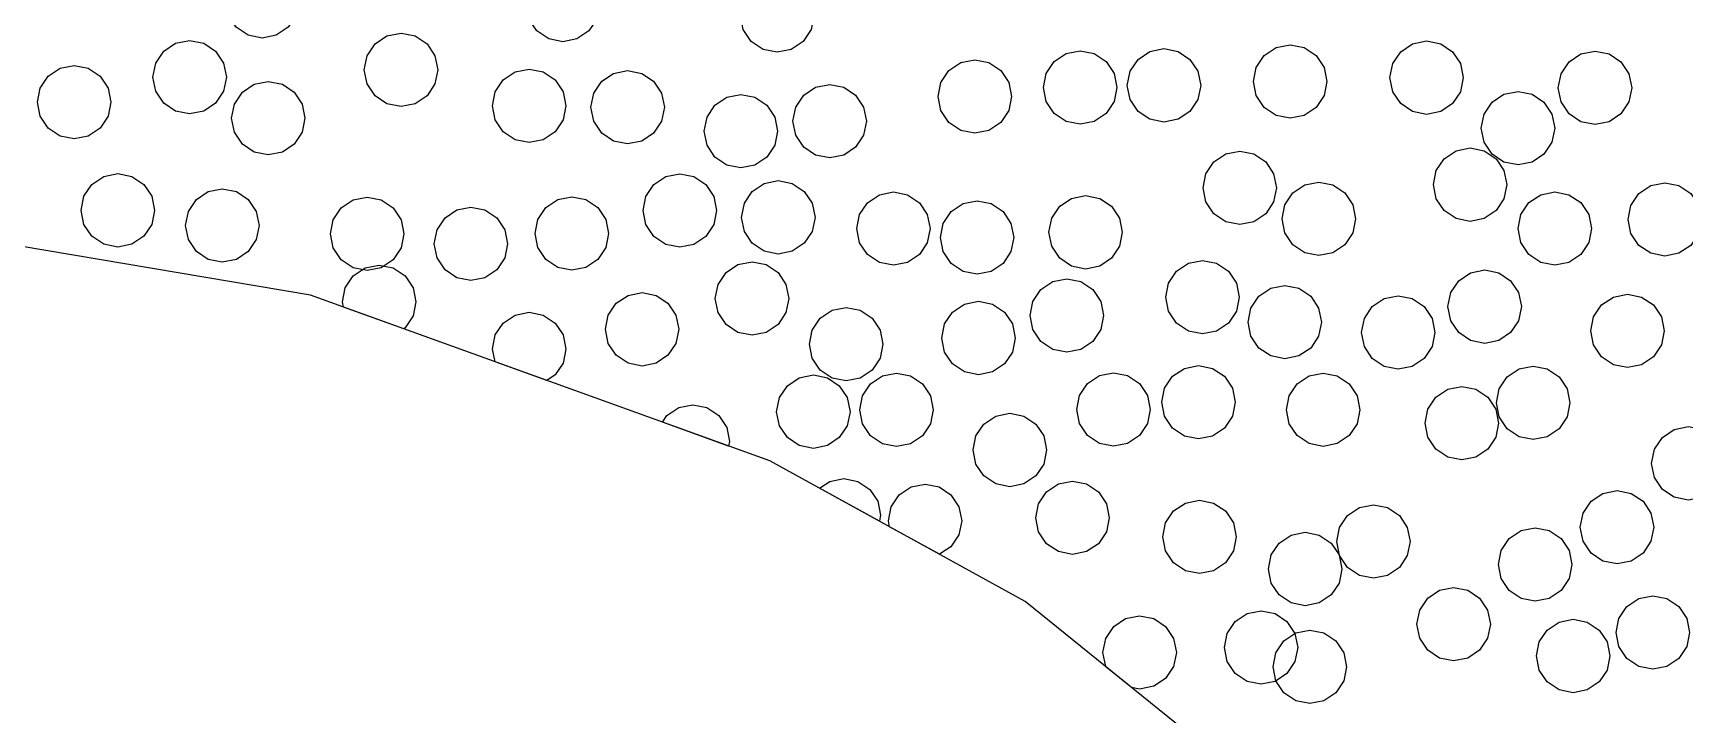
# Model space of a CAD drawing. Header units: millimetres. Extents: x 2 to 154, y 0 to 88.
# Drawn here: x 77.61 to 95.61, y 69.54 to 76.98 of the extents above; entities that cross this region are included whole.
import ezdxf

# ---------------------------------------------------------------- set-up
doc = ezdxf.new("R2010")
doc.units = ezdxf.units.MM
doc.layers.add('BORDER', color=3, linetype='Continuous')

msp = doc.modelspace()

# ---------------------------------------------------------------- linework, layer by layer
for points in [[(80.48, 77.168), (80.393, 77.039), (80.263, 76.952), (80.11, 76.921), (79.957, 76.952), (79.827, 77.039), (79.741, 77.168), (79.71, 77.321), (79.741, 77.475), (79.827, 77.604), (79.957, 77.691), (80.11, 77.721), (80.263, 77.691), (80.393, 77.604), (80.48, 77.475), (80.51, 77.321), (80.48, 77.168)], [(83.756, 77.128), (83.669, 76.998), (83.54, 76.911), (83.387, 76.881), (83.233, 76.911), (83.104, 76.998), (83.017, 77.128), (82.987, 77.281), (83.017, 77.434), (83.104, 77.564), (83.233, 77.65), (83.387, 77.681), (83.54, 77.65), (83.669, 77.564), (83.756, 77.434), (83.787, 77.281), (83.756, 77.128)], [(86.091, 77.013), (86.004, 76.883), (85.874, 76.796), (85.721, 76.766), (85.568, 76.796), (85.438, 76.883), (85.352, 77.013), (85.321, 77.166), (85.352, 77.319), (85.438, 77.449), (85.568, 77.535), (85.721, 77.566), (85.874, 77.535), (86.004, 77.449), (86.091, 77.319), (86.121, 77.166), (86.091, 77.013)], [(79.689, 76.342), (79.602, 76.212), (79.473, 76.125), (79.32, 76.095), (79.167, 76.125), (79.037, 76.212), (78.95, 76.342), (78.92, 76.495), (78.95, 76.648), (79.037, 76.778), (79.167, 76.864), (79.32, 76.895), (79.473, 76.864), (79.602, 76.778), (79.689, 76.648), (79.72, 76.495), (79.689, 76.342)], [(81.992, 76.421), (81.906, 76.291), (81.776, 76.205), (81.623, 76.174), (81.47, 76.205), (81.34, 76.291), (81.253, 76.421), (81.223, 76.574), (81.253, 76.727), (81.34, 76.857), (81.47, 76.944), (81.623, 76.974), (81.776, 76.944), (81.906, 76.857), (81.992, 76.727), (82.023, 76.574), (81.992, 76.421)], [(93.166, 76.336), (93.079, 76.207), (92.95, 76.12), (92.796, 76.089), (92.643, 76.12), (92.514, 76.207), (92.427, 76.336), (92.396, 76.489), (92.427, 76.643), (92.514, 76.772), (92.643, 76.859), (92.796, 76.889), (92.95, 76.859), (93.079, 76.772), (93.166, 76.643), (93.196, 76.489), (93.166, 76.336)], [(88.244, 76.13), (88.158, 76), (88.028, 75.914), (87.875, 75.883), (87.722, 75.914), (87.592, 76), (87.505, 76.13), (87.475, 76.283), (87.505, 76.436), (87.592, 76.566), (87.722, 76.653), (87.875, 76.683), (88.028, 76.653), (88.158, 76.566), (88.244, 76.436), (88.275, 76.283), (88.244, 76.13)], [(89.392, 76.23), (89.305, 76.1), (89.175, 76.013), (89.022, 75.983), (88.869, 76.013), (88.739, 76.1), (88.653, 76.23), (88.622, 76.383), (88.653, 76.536), (88.739, 76.666), (88.869, 76.752), (89.022, 76.783), (89.175, 76.752), (89.305, 76.666), (89.392, 76.536), (89.422, 76.383), (89.392, 76.23)], [(90.305, 76.252), (90.218, 76.122), (90.088, 76.035), (89.935, 76.005), (89.782, 76.035), (89.652, 76.122), (89.566, 76.252), (89.535, 76.405), (89.566, 76.558), (89.652, 76.688), (89.782, 76.774), (89.935, 76.805), (90.088, 76.774), (90.218, 76.688), (90.305, 76.558), (90.335, 76.405), (90.305, 76.252)], [(91.679, 76.294), (91.592, 76.165), (91.462, 76.078), (91.309, 76.048), (91.156, 76.078), (91.026, 76.165), (90.94, 76.294), (90.909, 76.448), (90.94, 76.601), (91.026, 76.73), (91.156, 76.817), (91.309, 76.848), (91.462, 76.817), (91.592, 76.73), (91.679, 76.601), (91.709, 76.448), (91.679, 76.294)], [(95.001, 76.226), (94.914, 76.096), (94.784, 76.009), (94.631, 75.979), (94.478, 76.009), (94.348, 76.096), (94.262, 76.226), (94.231, 76.379), (94.262, 76.532), (94.348, 76.662), (94.478, 76.749), (94.631, 76.779), (94.784, 76.749), (94.914, 76.662), (95.001, 76.532), (95.031, 76.379), (95.001, 76.226)], [(78.431, 76.069), (78.344, 75.939), (78.214, 75.853), (78.061, 75.822), (77.908, 75.853), (77.778, 75.939), (77.691, 76.069), (77.661, 76.222), (77.691, 76.375), (77.778, 76.505), (77.908, 76.592), (78.061, 76.622), (78.214, 76.592), (78.344, 76.505), (78.431, 76.375), (78.461, 76.222), (78.431, 76.069)], [(83.389, 76.028), (83.302, 75.899), (83.173, 75.812), (83.02, 75.781), (82.867, 75.812), (82.737, 75.899), (82.65, 76.028), (82.62, 76.181), (82.65, 76.334), (82.737, 76.464), (82.867, 76.551), (83.02, 76.581), (83.173, 76.551), (83.302, 76.464), (83.389, 76.334), (83.42, 76.181), (83.389, 76.028)], [(84.462, 76.014), (84.375, 75.884), (84.245, 75.797), (84.092, 75.767), (83.939, 75.797), (83.809, 75.884), (83.722, 76.014), (83.692, 76.167), (83.722, 76.32), (83.809, 76.45), (83.939, 76.536), (84.092, 76.567), (84.245, 76.536), (84.375, 76.45), (84.462, 76.32), (84.492, 76.167), (84.462, 76.014)], [(80.546, 75.894), (80.459, 75.764), (80.33, 75.677), (80.176, 75.647), (80.023, 75.677), (79.894, 75.764), (79.807, 75.894), (79.776, 76.047), (79.807, 76.2), (79.894, 76.33), (80.023, 76.417), (80.176, 76.447), (80.33, 76.417), (80.459, 76.33), (80.546, 76.2), (80.576, 76.047), (80.546, 75.894)], [(86.663, 75.862), (86.576, 75.732), (86.447, 75.646), (86.293, 75.615), (86.14, 75.646), (86.011, 75.732), (85.924, 75.862), (85.893, 76.015), (85.924, 76.168), (86.011, 76.298), (86.14, 76.385), (86.293, 76.415), (86.447, 76.385), (86.576, 76.298), (86.663, 76.168), (86.693, 76.015), (86.663, 75.862)], [(94.162, 75.785), (94.075, 75.656), (93.945, 75.569), (93.792, 75.539), (93.639, 75.569), (93.509, 75.656), (93.423, 75.785), (93.392, 75.939), (93.423, 76.092), (93.509, 76.221), (93.639, 76.308), (93.792, 76.339), (93.945, 76.308), (94.075, 76.221), (94.162, 76.092), (94.192, 75.939), (94.162, 75.785)], [(85.696, 75.753), (85.609, 75.624), (85.479, 75.537), (85.326, 75.506), (85.173, 75.537), (85.043, 75.624), (84.957, 75.753), (84.926, 75.906), (84.957, 76.06), (85.043, 76.189), (85.173, 76.276), (85.326, 76.306), (85.479, 76.276), (85.609, 76.189), (85.696, 76.06), (85.726, 75.906), (85.696, 75.753)], [(91.13, 75.136), (91.043, 75.006), (90.914, 74.919), (90.761, 74.889), (90.608, 74.919), (90.478, 75.006), (90.391, 75.136), (90.361, 75.289), (90.391, 75.442), (90.478, 75.572), (90.608, 75.658), (90.761, 75.689), (90.914, 75.658), (91.043, 75.572), (91.13, 75.442), (91.161, 75.289), (91.13, 75.136)], [(93.639, 75.17), (93.553, 75.04), (93.423, 74.953), (93.27, 74.923), (93.117, 74.953), (92.987, 75.04), (92.9, 75.17), (92.87, 75.323), (92.9, 75.476), (92.987, 75.606), (93.117, 75.692), (93.27, 75.723), (93.423, 75.692), (93.553, 75.606), (93.639, 75.476), (93.67, 75.323), (93.639, 75.17)], [(78.907, 74.89), (78.82, 74.76), (78.691, 74.673), (78.538, 74.643), (78.384, 74.673), (78.255, 74.76), (78.168, 74.89), (78.138, 75.043), (78.168, 75.196), (78.255, 75.326), (78.384, 75.412), (78.538, 75.443), (78.691, 75.412), (78.82, 75.326), (78.907, 75.196), (78.938, 75.043), (78.907, 74.89)], [(85.03, 74.888), (84.943, 74.758), (84.813, 74.672), (84.66, 74.641), (84.507, 74.672), (84.377, 74.758), (84.291, 74.888), (84.26, 75.041), (84.291, 75.194), (84.377, 75.324), (84.507, 75.411), (84.66, 75.441), (84.813, 75.411), (84.943, 75.324), (85.03, 75.194), (85.06, 75.041), (85.03, 74.888)], [(80.045, 74.724), (79.959, 74.594), (79.829, 74.507), (79.676, 74.477), (79.523, 74.507), (79.393, 74.594), (79.306, 74.724), (79.276, 74.877), (79.306, 75.03), (79.393, 75.16), (79.523, 75.247), (79.676, 75.277), (79.829, 75.247), (79.959, 75.16), (80.045, 75.03), (80.076, 74.877), (80.045, 74.724)], [(86.103, 74.814), (86.016, 74.685), (85.886, 74.598), (85.733, 74.567), (85.58, 74.598), (85.45, 74.685), (85.364, 74.814), (85.333, 74.967), (85.364, 75.121), (85.45, 75.25), (85.58, 75.337), (85.733, 75.367), (85.886, 75.337), (86.016, 75.25), (86.103, 75.121), (86.133, 74.967), (86.103, 74.814)], [(87.356, 74.69), (87.27, 74.561), (87.14, 74.474), (86.987, 74.444), (86.834, 74.474), (86.704, 74.561), (86.617, 74.69), (86.587, 74.844), (86.617, 74.997), (86.704, 75.126), (86.834, 75.213), (86.987, 75.244), (87.14, 75.213), (87.27, 75.126), (87.356, 74.997), (87.387, 74.844), (87.356, 74.69)], [(91.991, 74.798), (91.905, 74.668), (91.775, 74.581), (91.622, 74.551), (91.469, 74.581), (91.339, 74.668), (91.252, 74.798), (91.222, 74.951), (91.252, 75.104), (91.339, 75.234), (91.469, 75.32), (91.622, 75.351), (91.775, 75.32), (91.905, 75.234), (91.991, 75.104), (92.022, 74.951), (91.991, 74.798)], [(94.563, 74.691), (94.477, 74.561), (94.347, 74.474), (94.194, 74.444), (94.041, 74.474), (93.911, 74.561), (93.824, 74.691), (93.794, 74.844), (93.824, 74.997), (93.911, 75.127), (94.041, 75.213), (94.194, 75.244), (94.347, 75.213), (94.477, 75.127), (94.563, 74.997), (94.594, 74.844), (94.563, 74.691)], [(95.762, 74.791), (95.675, 74.661), (95.546, 74.575), (95.392, 74.544), (95.239, 74.575), (95.11, 74.661), (95.023, 74.791), (94.992, 74.944), (95.023, 75.097), (95.11, 75.227), (95.239, 75.314), (95.392, 75.344), (95.546, 75.314), (95.675, 75.227), (95.762, 75.097), (95.792, 74.944), (95.762, 74.791)], [(81.624, 74.634), (81.537, 74.504), (81.407, 74.417), (81.254, 74.387), (81.101, 74.417), (80.971, 74.504), (80.885, 74.634), (80.854, 74.787), (80.885, 74.94), (80.971, 75.07), (81.101, 75.156), (81.254, 75.187), (81.407, 75.156), (81.537, 75.07), (81.624, 74.94), (81.654, 74.787), (81.624, 74.634)], [(82.754, 74.526), (82.667, 74.396), (82.537, 74.309), (82.384, 74.279), (82.231, 74.309), (82.102, 74.396), (82.015, 74.526), (81.984, 74.679), (82.015, 74.832), (82.102, 74.962), (82.231, 75.048), (82.384, 75.079), (82.537, 75.048), (82.667, 74.962), (82.754, 74.832), (82.784, 74.679), (82.754, 74.526)], [(83.854, 74.639), (83.767, 74.509), (83.637, 74.422), (83.484, 74.392), (83.331, 74.422), (83.202, 74.509), (83.115, 74.639), (83.084, 74.792), (83.115, 74.945), (83.202, 75.075), (83.331, 75.161), (83.484, 75.192), (83.637, 75.161), (83.767, 75.075), (83.854, 74.945), (83.884, 74.792), (83.854, 74.639)], [(88.268, 74.595), (88.182, 74.465), (88.052, 74.378), (87.899, 74.348), (87.746, 74.378), (87.616, 74.465), (87.529, 74.595), (87.499, 74.748), (87.529, 74.901), (87.616, 75.03), (87.746, 75.117), (87.899, 75.148), (88.052, 75.117), (88.182, 75.03), (88.268, 74.901), (88.299, 74.748), (88.268, 74.595)], [(89.451, 74.651), (89.364, 74.521), (89.235, 74.435), (89.081, 74.404), (88.928, 74.435), (88.799, 74.521), (88.712, 74.651), (88.681, 74.804), (88.712, 74.957), (88.799, 75.087), (88.928, 75.174), (89.081, 75.204), (89.235, 75.174), (89.364, 75.087), (89.451, 74.957), (89.481, 74.804), (89.451, 74.651)], [(80.996, 73.989), (80.985, 74.046), (81.015, 74.199), (81.102, 74.329), (81.232, 74.415), (81.385, 74.446), (81.538, 74.415), (81.668, 74.329), (81.755, 74.199), (81.785, 74.046), (81.755, 73.893), (81.668, 73.763), (81.652, 73.752), (80.996, 73.989)], [(85.816, 73.929), (85.73, 73.799), (85.6, 73.713), (85.447, 73.682), (85.294, 73.713), (85.164, 73.799), (85.077, 73.929), (85.047, 74.082), (85.077, 74.235), (85.164, 74.365), (85.294, 74.452), (85.447, 74.482), (85.6, 74.452), (85.73, 74.365), (85.816, 74.235), (85.847, 74.082), (85.816, 73.929)], [(90.724, 73.945), (90.637, 73.815), (90.507, 73.728), (90.354, 73.698), (90.201, 73.728), (90.071, 73.815), (89.985, 73.945), (89.954, 74.098), (89.985, 74.251), (90.071, 74.381), (90.201, 74.467), (90.354, 74.498), (90.507, 74.467), (90.637, 74.381), (90.724, 74.251), (90.754, 74.098), (90.724, 73.945)], [(93.799, 73.841), (93.712, 73.711), (93.582, 73.624), (93.429, 73.594), (93.276, 73.624), (93.146, 73.711), (93.06, 73.841), (93.029, 73.994), (93.06, 74.147), (93.146, 74.276), (93.276, 74.363), (93.429, 74.394), (93.582, 74.363), (93.712, 74.276), (93.799, 74.147), (93.829, 73.994), (93.799, 73.841)], [(89.246, 73.744), (89.159, 73.615), (89.03, 73.528), (88.877, 73.498), (88.723, 73.528), (88.594, 73.615), (88.507, 73.744), (88.477, 73.898), (88.507, 74.051), (88.594, 74.18), (88.723, 74.267), (88.877, 74.298), (89.03, 74.267), (89.159, 74.18), (89.246, 74.051), (89.277, 73.898), (89.246, 73.744)], [(91.62, 73.672), (91.534, 73.542), (91.404, 73.456), (91.251, 73.425), (91.098, 73.456), (90.968, 73.542), (90.881, 73.672), (90.851, 73.825), (90.881, 73.978), (90.968, 74.108), (91.098, 74.195), (91.251, 74.225), (91.404, 74.195), (91.534, 74.108), (91.62, 73.978), (91.651, 73.825), (91.62, 73.672)], [(84.618, 73.594), (84.531, 73.464), (84.402, 73.377), (84.249, 73.347), (84.096, 73.377), (83.966, 73.464), (83.879, 73.594), (83.849, 73.747), (83.879, 73.9), (83.966, 74.03), (84.096, 74.116), (84.249, 74.147), (84.402, 74.116), (84.531, 74.03), (84.618, 73.9), (84.649, 73.747), (84.618, 73.594)], [(86.842, 73.433), (86.755, 73.303), (86.625, 73.216), (86.472, 73.186), (86.319, 73.216), (86.189, 73.303), (86.102, 73.433), (86.072, 73.586), (86.102, 73.739), (86.189, 73.868), (86.319, 73.955), (86.472, 73.986), (86.625, 73.955), (86.755, 73.868), (86.842, 73.739), (86.872, 73.586), (86.842, 73.433)], [(88.283, 73.499), (88.196, 73.369), (88.067, 73.282), (87.914, 73.252), (87.76, 73.282), (87.631, 73.369), (87.544, 73.499), (87.514, 73.652), (87.544, 73.805), (87.631, 73.935), (87.76, 74.021), (87.914, 74.052), (88.067, 74.021), (88.196, 73.935), (88.283, 73.805), (88.314, 73.652), (88.283, 73.499)], [(92.857, 73.559), (92.77, 73.429), (92.64, 73.343), (92.487, 73.312), (92.334, 73.343), (92.204, 73.429), (92.118, 73.559), (92.087, 73.712), (92.118, 73.865), (92.204, 73.995), (92.334, 74.082), (92.487, 74.112), (92.64, 74.082), (92.77, 73.995), (92.857, 73.865), (92.887, 73.712), (92.857, 73.559)], [(95.355, 73.576), (95.268, 73.446), (95.138, 73.359), (94.985, 73.329), (94.832, 73.359), (94.702, 73.446), (94.616, 73.576), (94.585, 73.729), (94.616, 73.882), (94.702, 74.012), (94.832, 74.098), (94.985, 74.129), (95.138, 74.098), (95.268, 74.012), (95.355, 73.882), (95.385, 73.729), (95.355, 73.576)], [(82.647, 73.393), (82.619, 73.532), (82.65, 73.685), (82.737, 73.815), (82.866, 73.901), (83.019, 73.932), (83.173, 73.901), (83.302, 73.815), (83.389, 73.685), (83.419, 73.532), (83.389, 73.379), (83.302, 73.249), (83.212, 73.189), (82.647, 73.393)], [(86.485, 72.696), (86.398, 72.567), (86.269, 72.48), (86.115, 72.449), (85.962, 72.48), (85.833, 72.567), (85.746, 72.696), (85.715, 72.849), (85.746, 73.003), (85.833, 73.132), (85.962, 73.219), (86.115, 73.249), (86.269, 73.219), (86.398, 73.132), (86.485, 73.003), (86.515, 72.849), (86.485, 72.696)], [(87.39, 72.717), (87.303, 72.587), (87.173, 72.5), (87.02, 72.47), (86.867, 72.5), (86.737, 72.587), (86.651, 72.717), (86.62, 72.87), (86.651, 73.023), (86.737, 73.153), (86.867, 73.239), (87.02, 73.27), (87.173, 73.239), (87.303, 73.153), (87.39, 73.023), (87.42, 72.87), (87.39, 72.717)], [(89.754, 72.721), (89.667, 72.591), (89.537, 72.504), (89.384, 72.474), (89.231, 72.504), (89.102, 72.591), (89.015, 72.721), (88.984, 72.874), (89.015, 73.027), (89.102, 73.157), (89.231, 73.244), (89.384, 73.274), (89.537, 73.244), (89.667, 73.157), (89.754, 73.027), (89.784, 72.874), (89.754, 72.721)], [(90.68, 72.799), (90.593, 72.669), (90.464, 72.582), (90.31, 72.552), (90.157, 72.582), (90.028, 72.669), (89.941, 72.799), (89.91, 72.952), (89.941, 73.105), (90.028, 73.235), (90.157, 73.321), (90.31, 73.352), (90.464, 73.321), (90.593, 73.235), (90.68, 73.105), (90.71, 72.952), (90.68, 72.799)], [(92.038, 72.717), (91.952, 72.588), (91.822, 72.501), (91.669, 72.47), (91.516, 72.501), (91.386, 72.588), (91.299, 72.717), (91.269, 72.87), (91.299, 73.023), (91.386, 73.153), (91.516, 73.24), (91.669, 73.27), (91.822, 73.24), (91.952, 73.153), (92.038, 73.023), (92.069, 72.87), (92.038, 72.717)], [(94.326, 72.792), (94.239, 72.662), (94.109, 72.576), (93.956, 72.545), (93.803, 72.576), (93.673, 72.662), (93.587, 72.792), (93.556, 72.945), (93.587, 73.098), (93.673, 73.228), (93.803, 73.315), (93.956, 73.345), (94.109, 73.315), (94.239, 73.228), (94.326, 73.098), (94.356, 72.945), (94.326, 72.792)], [(93.549, 72.571), (93.462, 72.441), (93.333, 72.354), (93.179, 72.324), (93.026, 72.354), (92.897, 72.441), (92.81, 72.571), (92.779, 72.724), (92.81, 72.877), (92.897, 73.007), (93.026, 73.094), (93.179, 73.124), (93.333, 73.094), (93.462, 73.007), (93.549, 72.877), (93.579, 72.724), (93.549, 72.571)], [(84.471, 72.734), (84.519, 72.807), (84.649, 72.894), (84.802, 72.924), (84.955, 72.894), (85.085, 72.807), (85.172, 72.678), (85.202, 72.524), (85.192, 72.474), (84.471, 72.734)], [(88.625, 72.279), (88.538, 72.149), (88.408, 72.063), (88.255, 72.032), (88.102, 72.063), (87.972, 72.149), (87.886, 72.279), (87.855, 72.432), (87.886, 72.585), (87.972, 72.715), (88.102, 72.802), (88.255, 72.832), (88.408, 72.802), (88.538, 72.715), (88.625, 72.585), (88.655, 72.432), (88.625, 72.279)], [(96.018, 72.133), (95.931, 72.003), (95.801, 71.917), (95.648, 71.886), (95.495, 71.917), (95.365, 72.003), (95.279, 72.133), (95.248, 72.286), (95.279, 72.439), (95.365, 72.569), (95.495, 72.656), (95.648, 72.686), (95.801, 72.656), (95.931, 72.569), (96.018, 72.439), (96.048, 72.286), (96.018, 72.133)], [(86.182, 72.014), (86.294, 72.089), (86.447, 72.12), (86.6, 72.089), (86.73, 72.003), (86.817, 71.873), (86.847, 71.72), (86.834, 71.655), (86.182, 72.014)], [(86.945, 71.594), (86.932, 71.661), (86.962, 71.814), (87.049, 71.944), (87.179, 72.031), (87.332, 72.061), (87.485, 72.031), (87.614, 71.944), (87.701, 71.814), (87.732, 71.661), (87.701, 71.508), (87.614, 71.378), (87.489, 71.295), (86.945, 71.594)], [(89.307, 71.54), (89.22, 71.41), (89.091, 71.324), (88.938, 71.293), (88.785, 71.324), (88.655, 71.41), (88.568, 71.54), (88.538, 71.693), (88.568, 71.846), (88.655, 71.976), (88.785, 72.063), (88.938, 72.093), (89.091, 72.063), (89.22, 71.976), (89.307, 71.846), (89.338, 71.693), (89.307, 71.54)], [(95.24, 71.437), (95.154, 71.307), (95.024, 71.22), (94.871, 71.19), (94.718, 71.22), (94.588, 71.307), (94.501, 71.437), (94.471, 71.59), (94.501, 71.743), (94.588, 71.873), (94.718, 71.959), (94.871, 71.99), (95.024, 71.959), (95.154, 71.873), (95.24, 71.743), (95.271, 71.59), (95.24, 71.437)], [(90.691, 71.332), (90.604, 71.202), (90.474, 71.115), (90.321, 71.085), (90.168, 71.115), (90.039, 71.202), (89.952, 71.332), (89.921, 71.485), (89.952, 71.638), (90.039, 71.768), (90.168, 71.854), (90.321, 71.885), (90.474, 71.854), (90.604, 71.768), (90.691, 71.638), (90.721, 71.485), (90.691, 71.332)], [(92.586, 71.282), (92.5, 71.152), (92.37, 71.065), (92.217, 71.035), (92.064, 71.065), (91.934, 71.152), (91.847, 71.282), (91.817, 71.435), (91.847, 71.588), (91.934, 71.718), (92.064, 71.804), (92.217, 71.835), (92.37, 71.804), (92.5, 71.718), (92.586, 71.588), (92.617, 71.435), (92.586, 71.282)], [(91.843, 70.981), (91.756, 70.852), (91.626, 70.765), (91.473, 70.735), (91.32, 70.765), (91.19, 70.852), (91.104, 70.981), (91.073, 71.135), (91.104, 71.288), (91.19, 71.417), (91.32, 71.504), (91.473, 71.535), (91.626, 71.504), (91.756, 71.417), (91.843, 71.288), (91.873, 71.135), (91.843, 70.981)], [(94.348, 71.031), (94.261, 70.902), (94.132, 70.815), (93.979, 70.784), (93.825, 70.815), (93.696, 70.902), (93.609, 71.031), (93.579, 71.184), (93.609, 71.337), (93.696, 71.467), (93.825, 71.554), (93.979, 71.584), (94.132, 71.554), (94.261, 71.467), (94.348, 71.337), (94.379, 71.184), (94.348, 71.031)], [(93.46, 70.381), (93.374, 70.251), (93.244, 70.164), (93.091, 70.134), (92.938, 70.164), (92.808, 70.251), (92.721, 70.381), (92.691, 70.534), (92.721, 70.687), (92.808, 70.817), (92.938, 70.904), (93.091, 70.934), (93.244, 70.904), (93.374, 70.817), (93.46, 70.687), (93.491, 70.534), (93.46, 70.381)], [(95.631, 70.289), (95.544, 70.159), (95.414, 70.073), (95.261, 70.042), (95.108, 70.073), (94.978, 70.159), (94.892, 70.289), (94.861, 70.442), (94.892, 70.595), (94.978, 70.725), (95.108, 70.812), (95.261, 70.842), (95.414, 70.812), (95.544, 70.725), (95.631, 70.595), (95.661, 70.442), (95.631, 70.289)], [(89.303, 70.069), (89.3, 70.073), (89.27, 70.226), (89.3, 70.379), (89.387, 70.509), (89.516, 70.596), (89.67, 70.626), (89.823, 70.596), (89.952, 70.509), (90.039, 70.379), (90.07, 70.226), (90.039, 70.073), (89.952, 69.943), (89.823, 69.857), (89.67, 69.826), (89.581, 69.844), (89.303, 70.069)], [(91.362, 70.126), (91.275, 69.996), (91.146, 69.909), (90.993, 69.879), (90.84, 69.909), (90.71, 69.996), (90.623, 70.126), (90.593, 70.279), (90.623, 70.432), (90.71, 70.562), (90.84, 70.649), (90.993, 70.679), (91.146, 70.649), (91.275, 70.562), (91.362, 70.432), (91.393, 70.279), (91.362, 70.126)], [(94.762, 70.034), (94.675, 69.904), (94.545, 69.818), (94.392, 69.787), (94.239, 69.818), (94.109, 69.904), (94.022, 70.034), (93.992, 70.187), (94.022, 70.34), (94.109, 70.47), (94.239, 70.557), (94.392, 70.587), (94.545, 70.557), (94.675, 70.47), (94.762, 70.34), (94.792, 70.187), (94.762, 70.034)], [(91.894, 69.916), (91.807, 69.786), (91.677, 69.7), (91.524, 69.669), (91.371, 69.7), (91.241, 69.786), (91.155, 69.916), (91.124, 70.069), (91.155, 70.222), (91.241, 70.352), (91.371, 70.439), (91.524, 70.469), (91.677, 70.439), (91.807, 70.352), (91.894, 70.222), (91.924, 70.069), (91.894, 69.916)]]:
    msp.add_lwpolyline(points, close=True)
at = {"layer": 'BORDER'}
msp.add_lwpolyline([(96.624, 59.522), (93.635, 65.708), (91.341, 68.419), (88.421, 70.782), (85.641, 72.312), (80.636, 74.119), (69.098, 76.065), (68.055, 77.386), (66.526, 84.337), (64.927, 87.882), (64.997, 87.951), (93.426, 88.021), (93.774, 83.642), (95.511, 81.904), (106.355, 81.765)], dxfattribs=at)

doc.saveas('drawing.dxf')
